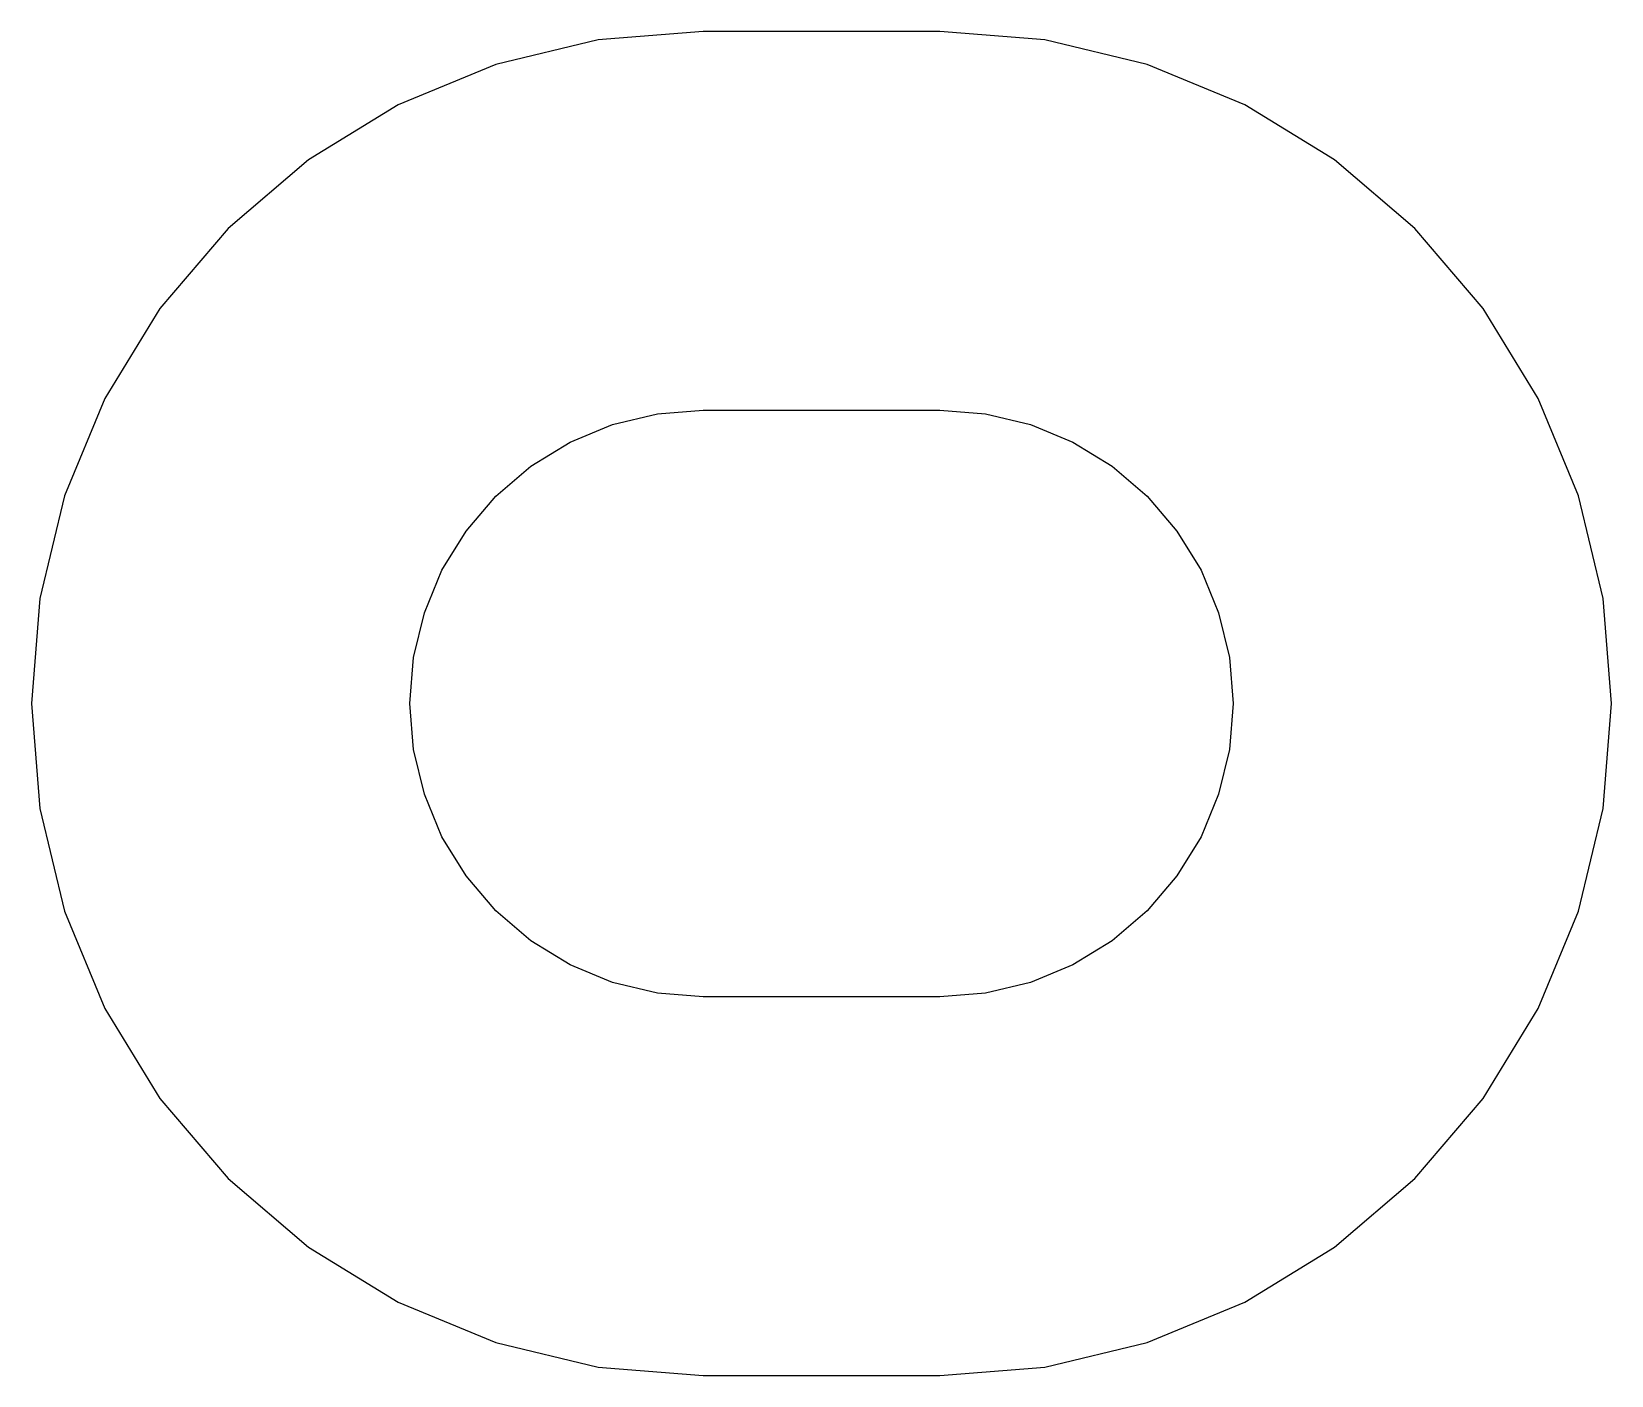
# Model space of a CAD drawing. Header units: metres. Extents: x -8.3 to 8.3, y -7.1 to 7.1.
import ezdxf

# ---------------------------------------------------------------- set-up
doc = ezdxf.new("R2010")
doc.units = ezdxf.units.M

msp = doc.modelspace()

# ---------------------------------------------------------------- linework, layer by layer
for p, q in [((-1.25, 7.09999), (-2.36067, 7.01257)), ((1.25, 7.09999), (-1.25, 7.09999)), ((2.36067, 7.01257), (1.25, 7.09999)), ((-2.36067, 7.01257), (-3.44402, 6.75249)), ((3.44402, 6.75249), (2.36067, 7.01257)), ((-3.44402, 6.75249), (-4.47333, 6.32614)), ((4.47333, 6.32614), (3.44402, 6.75249)), ((-4.47333, 6.32614), (-5.42326, 5.74402)), ((5.42326, 5.74402), (4.47333, 6.32614)), ((-5.42326, 5.74402), (-6.27045, 5.02045)), ((6.27045, 5.02045), (5.42326, 5.74402)), ((-6.27045, 5.02045), (-6.99402, 4.17326)), ((6.99402, 4.17326), (6.27045, 5.02045)), ((-6.99402, 4.17326), (-7.57614, 3.22333)), ((7.57614, 3.22333), (6.99402, 4.17326)), ((-7.57614, 3.22333), (-8.00249, 2.19402)), ((8.00249, 2.19402), (7.57614, 3.22333)), ((-2.20795, 2.94827), (-1.73494, 3.06183)), ((-1.73494, 3.06183), (-1.25, 3.09999)), ((-1.25, 3.09999), (1.25, 3.09999)), ((1.25, 3.09999), (1.73494, 3.06183)), ((1.73494, 3.06183), (2.20795, 2.94827)), ((-2.65736, 2.76212), (-2.20795, 2.94827)), ((2.20795, 2.94827), (2.65736, 2.76212)), ((-3.07213, 2.50795), (-2.65736, 2.76212)), ((2.65736, 2.76212), (3.07213, 2.50795)), ((-3.44202, 2.19202), (-3.07213, 2.50795)), ((3.07213, 2.50795), (3.44202, 2.19202)), ((-8.00249, 2.19402), (-8.26257, 1.11067)), ((-3.75795, 1.82213), (-3.44202, 2.19202)), ((3.44202, 2.19202), (3.75795, 1.82213)), ((8.26257, 1.11067), (8.00249, 2.19402)), ((-4.01212, 1.40736), (-3.75795, 1.82213)), ((3.75795, 1.82213), (4.01212, 1.40736)), ((-4.19827, 0.957947), (-4.01212, 1.40736)), ((4.01212, 1.40736), (4.19827, 0.957947)), ((-8.26257, 1.11067), (-8.34999, 0)), ((8.34999, 0), (8.26257, 1.11067)), ((-4.31183, 0.48494), (-4.19827, 0.957947)), ((4.19827, 0.957947), (4.31183, 0.48494)), ((-4.34999, 0), (-4.31183, 0.48494)), ((4.31183, 0.48494), (4.34999, 0)), ((-8.34999, 0), (-8.26257, -1.11067)), ((-4.31183, -0.48494), (-4.34999, 0)), ((4.34999, 0), (4.31183, -0.48494)), ((8.26257, -1.11067), (8.34999, 0)), ((-4.19827, -0.957947), (-4.31183, -0.48494)), ((4.31183, -0.48494), (4.19827, -0.957947)), ((-4.01212, -1.40736), (-4.19827, -0.957947)), ((4.19827, -0.957947), (4.01212, -1.40736)), ((-8.26257, -1.11067), (-8.00249, -2.19402)), ((8.00249, -2.19402), (8.26257, -1.11067)), ((-3.75795, -1.82213), (-4.01212, -1.40736)), ((4.01212, -1.40736), (3.75795, -1.82213)), ((-3.44202, -2.19202), (-3.75795, -1.82213)), ((3.75795, -1.82213), (3.44202, -2.19202)), ((-8.00249, -2.19402), (-7.57614, -3.22333)), ((-3.07213, -2.50795), (-3.44202, -2.19202)), ((3.44202, -2.19202), (3.07213, -2.50795)), ((7.57614, -3.22333), (8.00249, -2.19402)), ((-2.65736, -2.76212), (-3.07213, -2.50795)), ((3.07213, -2.50795), (2.65736, -2.76212)), ((-2.20795, -2.94827), (-2.65736, -2.76212)), ((2.65736, -2.76212), (2.20795, -2.94827)), ((-1.73494, -3.06183), (-2.20795, -2.94827)), ((2.20795, -2.94827), (1.73494, -3.06183)), ((-1.25, -3.09999), (-1.73494, -3.06183)), ((1.25, -3.09999), (-1.25, -3.09999)), ((1.73494, -3.06183), (1.25, -3.09999)), ((-7.57614, -3.22333), (-6.99402, -4.17326)), ((6.99402, -4.17326), (7.57614, -3.22333)), ((-6.99402, -4.17326), (-6.27045, -5.02045)), ((6.27045, -5.02045), (6.99402, -4.17326)), ((-6.27045, -5.02045), (-5.42326, -5.74402)), ((5.42326, -5.74402), (6.27045, -5.02045)), ((-5.42326, -5.74402), (-4.47333, -6.32614)), ((4.47333, -6.32614), (5.42326, -5.74402)), ((-4.47333, -6.32614), (-3.44402, -6.75249)), ((3.44402, -6.75249), (4.47333, -6.32614)), ((-3.44402, -6.75249), (-2.36067, -7.01257)), ((2.36067, -7.01257), (3.44402, -6.75249)), ((-2.36067, -7.01257), (-1.25, -7.09999)), ((1.25, -7.09999), (2.36067, -7.01257)), ((-1.25, -7.09999), (1.25, -7.09999))]:
    msp.add_line(p, q)

doc.saveas('drawing.dxf')
